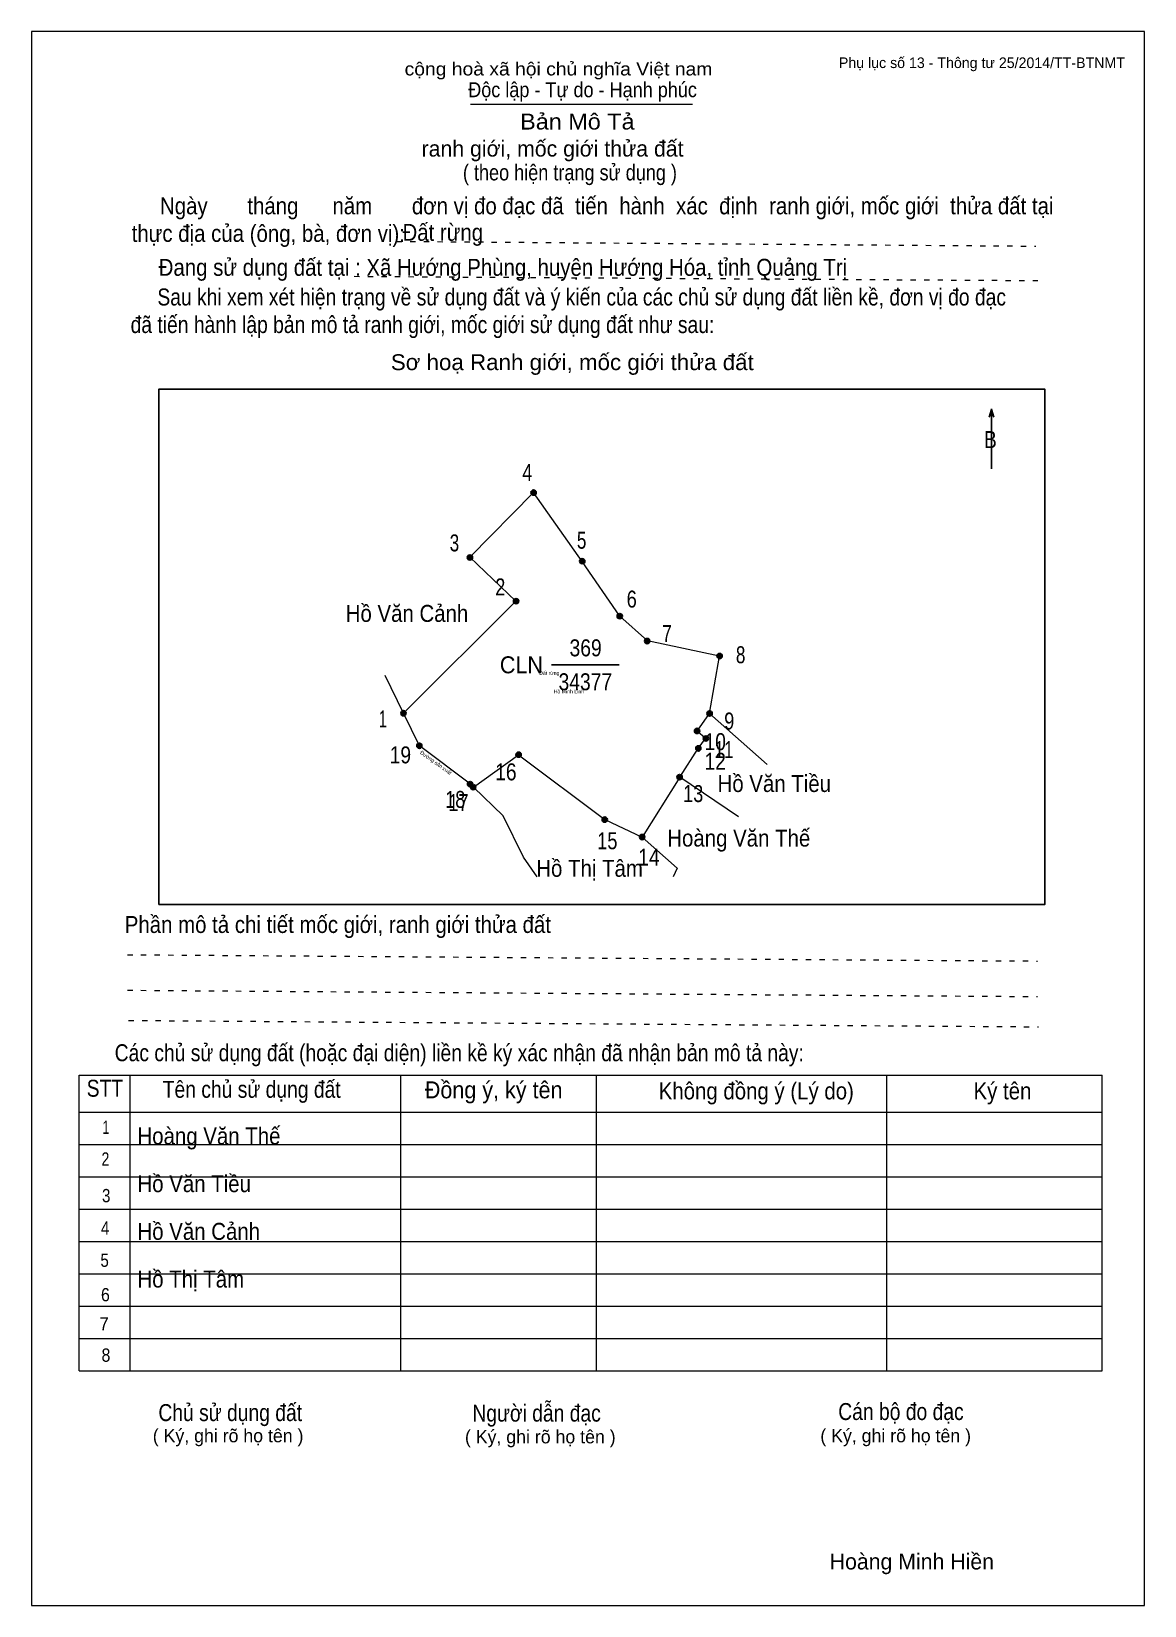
# Model space of a CAD drawing. Header units: centimetres. Extents: x 0 to 21, y 0 to 29.7.
import ezdxf
from ezdxf.enums import TextEntityAlignment as Align

# ---------------------------------------------------------------- set-up
doc = ezdxf.new("R2010")
doc.units = ezdxf.units.CM
doc.header["$LTSCALE"] = 0.13
doc.linetypes.add('DOTTED', pattern=[1.5, 0.3, -1.2])
for name, color, linetype, lineweight in [('1', 7, 'Continuous', 13), ('32', 7, 'Continuous', 25), ('33', 7, 'Continuous', 25), ('61', 7, 'Continuous', 13), ('62', 7, 'Continuous', 13)]:
    doc.layers.add(name, color=color, linetype=linetype, lineweight=lineweight)
for name, color, linetype in [('34', 7, 'Continuous'), ('45', 7, 'Continuous'), ('63', 7, 'Continuous')]:
    doc.layers.add(name, color=color, linetype=linetype)

msp = doc.modelspace()

# ---------------------------------------------------------------- hatches: boundary and pattern name
at = {"layer": '32'}
for points in [[(9.5232, 21, 1), (9.4232, 21, 1)], [(8.3221, 19.7754, 1), (8.2221, 19.7754, 1)], [(10.4416, 19.7047, 1), (10.3416, 19.7047, 1)], [(9.1935, 18.9511, 1), (9.0935, 18.9511, 1)], [(11.1482, 18.6685, 1), (11.0482, 18.6685, 1)], [(11.6663, 18.1975, 1), (11.5663, 18.1975, 1)], [(13.0322, 17.9149, 1), (12.9322, 17.9149, 1)], [(7.068, 16.8355, 1), (6.968, 16.8355, 1)], [(12.8438, 16.8315, 1), (12.7438, 16.8315, 1)], [(12.6083, 16.5018, 1), (12.5083, 16.5018, 1)], [(12.7732, 16.3605, 1), (12.6732, 16.3605, 1)], [(7.368, 16.222, 1), (7.268, 16.222, 1)], [(9.2406, 16.0543, 1), (9.1406, 16.0543, 1)], [(12.6319, 16.1721, 1), (12.5319, 16.1721, 1)], [(8.3247, 15.4988, 1), (8.2247, 15.4988, 1)], [(8.3843, 15.4416, 1), (8.2843, 15.4416, 1)], [(12.2786, 15.6304, 1), (12.1786, 15.6304, 1)], [(10.8656, 14.8297, 1), (10.7656, 14.8297, 1)], [(11.5721, 14.5, 1), (11.4721, 14.5, 1)]]:
    msp.add_hatch(color=256, dxfattribs=at).paths.add_polyline_path(points)

# ---------------------------------------------------------------- linework, layer by layer
at = {"layer": '1'}
msp.add_lwpolyline([(21, 0), (21, 29.7), (0, 29.7), (0, 0)], close=True, dxfattribs=at)
at = {"layer": '32'}
for centre in [(9.4732, 21), (8.2721, 19.7754), (10.3916, 19.7047), (9.1435, 18.9511), (11.0982, 18.6685), (11.6163, 18.1975), (12.9822, 17.9149), (7.018, 16.8355), (12.7938, 16.8315), (12.5583, 16.5018), (12.7232, 16.3605), (7.318, 16.222), (9.1906, 16.0543), (12.5819, 16.1721), (8.2747, 15.4988), (8.3343, 15.4416), (12.2286, 15.6304), (10.8156, 14.8297), (11.5221, 14.5)]:
    msp.add_circle(centre, 0.05, dxfattribs=at)
at = {"layer": '33'}
msp.add_line((9.81, 17.75), (11.09, 17.75), dxfattribs=at)
at = {"layer": '61'}
for p, q in [((7.02, 16.84), (6.67, 17.55)), ((12.23, 15.63), (11.52, 14.5)), ((13.34, 14.88), (12.23, 15.63))]:
    msp.add_line(p, q, dxfattribs=at)
for points in [[(12.79, 16.83), (12.98, 17.91), (11.62, 18.2), (11.1, 18.67), (10.39, 19.7), (9.47, 21), (8.27, 19.78)], [(8.27, 19.78), (9.14, 18.95), (7.02, 16.84)], [(8.34, 15.44), (8.28, 15.5), (7.32, 16.22), (7.02, 16.84)], [(12.23, 15.63), (12.58, 16.17), (12.72, 16.36), (12.56, 16.5), (12.79, 16.83), (13.88, 15.87)], [(8.34, 15.44), (9.19, 16.05), (10.82, 14.83), (11.52, 14.5)], [(9.54, 13.75), (9.28, 14.12), (8.9, 14.9), (8.34, 15.44)], [(11.52, 14.5), (12.18, 13.91), (12.11, 13.75)]]:
    msp.add_lwpolyline(points, dxfattribs=at)
at = {"layer": '62'}
for p, q in [((8.28, 28.33), (12.47, 28.33)), ((0.9, 10.01), (20.2, 10.01)), ((0.9, 4.43), (0.9, 10.01)), ((1.86, 4.43), (1.86, 10.01)), ((6.97, 4.43), (6.97, 9.99)), ((10.66, 4.43), (10.66, 9.99)), ((16.14, 4.43), (16.14, 10.01)), ((20.2, 4.43), (20.2, 10.01)), ((0.9, 9.31), (20.2, 9.31)), ((0.9, 8.7), (20.2, 8.7)), ((0.9, 8.09), (20.2, 8.09)), ((0.9, 7.48), (20.2, 7.48)), ((0.9, 6.87), (20.2, 6.87)), ((0.9, 6.26), (20.2, 6.26)), ((0.9, 5.65), (20.2, 5.65)), ((0.9, 5.04), (20.2, 5.04)), ((0.9, 4.43), (20.2, 4.43))]:
    msp.add_line(p, q, dxfattribs=at)
at = {"layer": '62', "linetype": 'DOTTED'}
for p, q in [((6.89, 25.74), (18.95, 25.65)), ((6.09, 25.08), (19.04, 25)), ((1.81, 12.28), (18.98, 12.16)), ((1.81, 11.61), (18.98, 11.49)), ((1.83, 11.04), (19, 10.92))]:
    msp.add_line(p, q, dxfattribs=at)
at = {"layer": '62', "lineweight": 25}
for p, q in [((18.11, 22.58), (18.11, 21.45)), ((18.11, 22.57), (18.07, 22.42)), ((18.11, 22.57), (18.16, 22.42))]:
    msp.add_line(p, q, dxfattribs=at)
msp.add_lwpolyline([(2.4, 13.23), (19.12, 13.23), (19.12, 22.95), (2.4, 22.95)], close=True, dxfattribs=at)

# ---------------------------------------------------------------- texts
at = {"layer": '32'}
for s, width, p in [('4', 0.8, (9.355, 21.22)), ('3', 0.75, (7.98, 19.89)), ('5', 0.75, (10.38, 19.94)), ('2', 0.8, (8.845, 19.06)), ('6', 0.8, (11.325, 18.83)), ('7', 0.75, (11.99, 18.18)), ('8', 0.75, (13.38, 17.78)), ('1', 0.65, (6.63, 16.57)), ('9', 0.8, (13.165, 16.53)), ('10', 0.85, (12.9, 16.14)), ('19', 0.85, (6.96, 15.89)), ('12', 0.85, (12.9, 15.77)), ('11', 0.75, (13.065, 15.99)), ('16', 0.85, (8.95, 15.57)), ('13', 0.8, (12.485, 15.16)), ('18', 0.8, (7.995, 15.05)), ('17', 0.8, (8.055, 14.99)), ('15', 0.8, (10.865, 14.27)), ('14', 0.85, (11.65, 13.96))]:
    msp.add_text(s, height=0.32, dxfattribs=dict(at, width=width)).set_placement(p, align=Align.CENTER)
at = {"layer": '33'}
for s, width, p in [('Hồ Văn Cảnh', 0.9, (7.085, 18.56)), ('369', 0.85, (10.455, 17.91)), ('34377', 0.85, (10.45, 17.27)), ('Hồ Văn Tiều', 0.9, (14.015, 15.35)), ('Hoàng Văn Thế', 0.9, (13.345, 14.32)), ('Hồ Thị Tâm', 0.9, (10.53, 13.75))]:
    msp.add_text(s, height=0.32, dxfattribs=dict(at, width=width)).set_placement(p, align=Align.CENTER)
at = {"layer": '33', "width": 0.95}
msp.add_text('CLN', height=0.32, dxfattribs=at).set_placement((9.65, 17.59), align=Align.RIGHT)
at = {"layer": '34', "width": 0.9}
for s, p in [('Đất rừng', (7, 25.75)), ('Hoàng Văn Thế', (2, 8.7)), ('Hồ Văn Tiều', (2, 7.8)), ('Hồ Văn Cảnh', (2, 6.9)), ('Hồ Thị Tâm', (2, 6))]:
    msp.add_text(s, height=0.32, dxfattribs=at).set_placement(p)
at = {"layer": '45'}
for s, width, p in [('Đất rừng', 0.9, (9.77, 17.56)), ('Hồ Minh Linh', 0.95, (10.14, 17.21))]:
    msp.add_text(s, height=0.07062, dxfattribs=dict(at, width=width)).set_placement(p, align=Align.CENTER)
msp.add_text('Đường sản xuất', height=0.07062, rotation=324.384, dxfattribs=at).set_placement((7.6094, 15.8741), align=Align.CENTER)
at = {"layer": '62'}
for s, height, width, p in [('cộng hoà xã hội chủ nghĩa Việt nam', 0.2474, 1.1, (7.04, 28.87)), ('Độc lập - Tự do - Hạnh phúc', 0.2828, 0.9, (8.24, 28.46)), ('Bản Mô Tả', 0.3, 1.1, (9.22, 27.85)), ('( theo hiện trạng sử dụng )', 0.3, 0.85, (8.14, 26.89)), ('     Ngày       tháng      năm       đơn vị đo đạc đã  tiến  hành  xác  định  ranh giới, mốc giới  thửa đất tại ', 0.32, 0.9, (1.89, 26.25)), ('thực địa của (ông, bà, đơn vị): ', 0.32, 0.9, (1.89, 25.73)), ('Đang sử dụng đất tại : Xã Hướng Phùng, huyện Hướng Hóa, tỉnh Quảng Trị', 0.32, 0.9, (2.4, 25.09)), ('     Sau khi xem xét hiện trạng về sử dụng đất và ý kiến của các chủ sử dụng đất liền kề, đơn vị đo đạc ', 0.32, 0.85, (1.87, 24.53)), ('đã tiến hành lập bản mô tả ranh giới, mốc giới sử dụng đất như sau:', 0.32, 0.85, (1.87, 24.01)), ('Sơ hoạ Ranh giới, mốc giới thửa đất', 0.3, 1.05, (6.78, 23.31)), ('B', 0.32, 0.85, (17.97, 21.84)), ('Phần mô tả chi tiết mốc giới, ranh giới thửa đất ', 0.32, 0.9, (1.76, 12.69)), ('Các chủ sử dụng đất (hoặc đại diện) liền kề ký xác nhận đã nhận bản mô tả này:', 0.32, 0.85, (1.57, 10.27))]:
    msp.add_text(s, height=height, dxfattribs=dict(at, width=width)).set_placement(p)
msp.add_text('ranh giới, mốc giới thửa đất', height=0.3, dxfattribs=at).set_placement((7.36, 27.34))
for s, height, width, p in [('STT', 0.32, 0.85, (1.385, 9.6)), ('Tên chủ sử dụng đất', 0.32, 0.85, (4.155, 9.58)), ('Đồng ý, ký tên', 0.32, 0.95, (8.72, 9.57)), ('Không đồng ý (Lý do)', 0.32, 0.9, (13.675, 9.55)), ('Ký tên', 0.32, 0.9, (18.32, 9.55)), ('1', 0.25, 0.7, (1.405, 8.9)), ('2', 0.25, 0.8, (1.395, 8.3)), ('3', 0.25, 0.85, (1.41, 7.61)), ('4', 0.25, 0.85, (1.39, 7)), ('5', 0.25, 0.85, (1.38, 6.39)), ('6', 0.25, 0.9, (1.395, 5.74)), ('7', 0.25, 0.95, (1.37, 5.19)), ('8', 0.25, 0.9, (1.405, 4.6)), ('Người dẫn đạc', 0.32, 0.85, (9.53, 3.47)), ('Chủ sử dụng đất', 0.32, 0.85, (3.75, 3.48)), ('Cán bộ đo đạc', 0.32, 0.85, (16.405, 3.5))]:
    msp.add_text(s, height=height, dxfattribs=dict(at, width=width)).set_placement(p, align=Align.CENTER)
for p in [(3.71, 3.08), (9.6, 3.06), (16.305, 3.08)]:
    msp.add_text('( Ký, ghi rõ họ tên )', height=0.25, dxfattribs=at).set_placement(p, align=Align.CENTER)
at = {"layer": '63'}
msp.add_text('Phụ lục số 13 - Thông tư 25/2014/TT-BTNMT', height=0.2, dxfattribs=at).set_placement((20.63, 29.01), align=Align.RIGHT)
msp.add_text('Hoàng Minh Hiền', height=0.3, dxfattribs=at).set_placement((16.61, 0.68), align=Align.CENTER)

doc.saveas('drawing.dxf')
